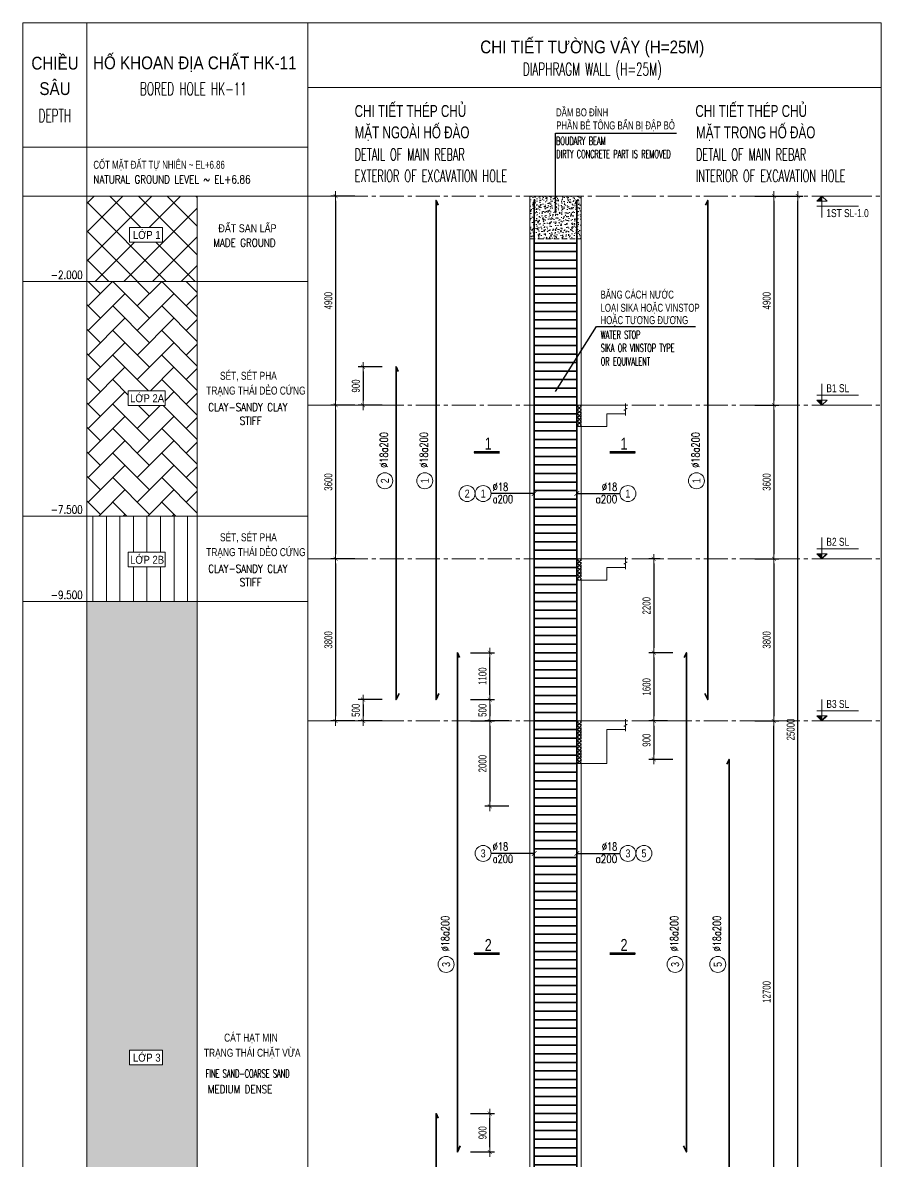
# Model space of a CAD drawing. Header units: millimetres. Extents: x -642477 to 1168880, y -27982 to 330379.
# Drawn here: x 421585 to 441706, y 77231 to 103911 of the extents above; entities that cross this region are included whole.
import ezdxf
from ezdxf.enums import TextEntityAlignment as Align

# ---------------------------------------------------------------- set-up
doc = ezdxf.new("R2010")
doc.units = ezdxf.units.MM
for name, pattern in [('CENTER2', [1.125, 0.75, -0.125, 0.125, -0.125]), ('HIDDEN', [0.375, 0.25, -0.125]), ('HIDDEN2', [4.7625, 3.175, -1.5875])]:
    doc.linetypes.add(name, pattern=pattern)
doc.layers.get('0').update_dxf_attribs({"lineweight": 20})
doc.layers.get('Defpoints').update_dxf_attribs({"color": 151, "lineweight": 9})
for name, color, linetype, lineweight in [('NDC_S_ANNO', 7, 'Continuous', 20), ('NDC_S_AXIS', 5, 'CENTER2', 13), ('NDC_S_BREAK-LINE', 1, 'Continuous', 15), ('NDC_S_CONTINUOUS', 3, 'Continuous', 20), ('NDC_S_DIM', 1, 'Continuous', 15), ('NDC_S_ENG TEXT', 2, 'Continuous', 20), ('NDC_S_ENG TITLE', 3, 'Continuous', 20), ('NDC_S_FOUNDATION NAME', 7, 'Continuous', 20), ('NDC_S_HATCH MATERIAL', 8, 'Continuous', 13), ('NDC_S_HIDDEN', 8, 'HIDDEN2', 13), ('NDC_S_LEADER', 1, 'Continuous', 15), ('NDC_S_LEVEL TEXT', 7, 'Continuous', 20), ('NDC_S_REBAR', 4, 'Continuous', 35), ('NDC_S_SYMBOL', 1, 'Continuous', 15), ('NDC_S_TEXT SYMBOL', 7, 'Continuous', 20), ('NDC_S_VN TEXT', 7, 'Continuous', 20), ('NDC_S_VN TITLE', 6, 'Continuous', 35), ('rev_20200806', 1, 'Continuous', 20)]:
    doc.layers.add(name, color=color, linetype=linetype, lineweight=lineweight)
doc.layers.get('rev_20200806').off()
doc.styles.add('ARIAL', font='arial.ttf', dxfattribs={"width": 0.8})
doc.styles.add('NDC_ANNO', font='', dxfattribs={"width": 0.8})
doc.styles.add('NDC_ARIAL', font='arial.ttf', dxfattribs={"width": 0.85})
doc.styles.add('NDC_DIM', font='', dxfattribs={"width": 0.75})
doc.styles.add('NDC_EN TXT', font='romans.shx', dxfattribs={"width": 0.8})
doc.styles.add('NDC_ROMANS', font='romans.shx', dxfattribs={"width": 0.8, "bigfont": 'vns.shx'})
doc.styles.get('NDC_ANNO').set_extended_font_data('Dotum')
doc.styles.get('NDC_DIM').set_extended_font_data('Dotum')
doc.dimstyles.new('NDC_dim_25', dxfattribs={"dimscale": 25, "dimtxt": 2.2, "dimasz": 1.5, "dimexe": 1.5, "dimexo": 2.5, "dimgap": 1, "dimtad": 1, "dimdec": 0, "dimzin": 0, "dimdsep": 46, "dimtxsty": 'NDC_DIM', "dimblk": 'DIMMARK', "dimcen": 0.09, "dimdle": 1.2, "dimclrd": 1, "dimclre": 1, "dimclrt": 3, "dimadec": 0, "dimazin": 0, "dimtfac": 1, "dimtdec": 0, "dimtix": 1, "dimtofl": 0, "dimtmove": 0, "dimatfit": 3, "dimfxl": 6, "dimfxlon": 1, "dimtolj": 1, "dimtzin": 0, "dimarcsym": 0})
doc.dimstyles.new('NDC_dim_75', dxfattribs={"dimscale": 75, "dimtxt": 2.5, "dimasz": 1.5, "dimexe": 1.5, "dimexo": 2.5, "dimgap": 1, "dimtad": 1, "dimdec": 0, "dimzin": 0, "dimdsep": 46, "dimtxsty": 'NDC_DIM', "dimblk": 'DIMMARK', "dimcen": 0.09, "dimdle": 1.2, "dimclrd": 1, "dimclre": 1, "dimclrt": 3, "dimadec": 0, "dimazin": 0, "dimtfac": 1, "dimtdec": 0, "dimtix": 1, "dimtofl": 0, "dimtmove": 0, "dimatfit": 3, "dimfxl": 6, "dimfxlon": 1, "dimtolj": 1, "dimtzin": 0, "dimarcsym": 0})

# ---------------------------------------------------------------- blocks, each defined once
blk = doc.blocks.new('*U191')
at = {"layer": 'NDC_S_ANNO', "color": 0, "linetype": 'ByBlock', "lineweight": -2}
blk.add_line((-4.36, 0), (1, 0), dxfattribs=at)
at = {"layer": 'NDC_S_ANNO', "ltscale": 0.005, "const_width": 0.5}
blk.add_lwpolyline([(1, 0), (-4.36, 0)], dxfattribs=at)
at = {"layer": 'NDC_S_TEXT SYMBOL', "linetype": 'ByBlock', "lineweight": -2, "style": 'NDC_ANNO', "width": 0.8}
blk.add_attdef('DETAIL', text='', height=2.5, dxfattribs=at).set_placement((-0.64, 1.82), align=Align.MIDDLE_RIGHT)
blk = doc.blocks.new('*U780')
at = {"layer": 'NDC_S_REBAR', "ltscale": 80}
blk.add_line((-500, 0), (500, 0), dxfattribs=at)
blk = doc.blocks.new('*U781')
at = {"layer": 'NDC_S_DIM', "color": 0, "linetype": 'ByBlock', "lineweight": -2, "transparency": 16777216}
for p in [(0, 23600), (0, 23400), (0, 23200), (0, 23000), (0, 22800), (0, 22600), (0, 22400), (0, 22200), (0, 22000), (0, 21800), (0, 21600), (0, 21400), (0, 21200), (0, 21000), (0, 20800), (0, 20600), (0, 20400), (0, 20200), (0, 20000), (0, 19800), (0, 19600), (0, 19400), (0, 19200), (0, 19000), (0, 18800), (0, 18600), (0, 18400), (0, 18200), (0, 18000), (0, 17800), (0, 17600), (0, 17400), (0, 17200), (0, 17000), (0, 16800), (0, 16600), (0, 16400), (0, 16200), (0, 16000), (0, 15800), (0, 15600), (0, 15400), (0, 15200), (0, 15000), (0, 14800), (0, 14600), (0, 14400), (0, 14200), (0, 14000), (0, 13800), (0, 13600), (0, 13400), (0, 13200), (0, 13000), (0, 12800), (0, 12600), (0, 12400), (0, 12200), (0, 12000), (0, 11800), (0, 11600), (0, 11400), (0, 11200), (0, 11000), (0, 10800), (0, 10600), (0, 10400), (0, 10200), (0, 10000), (0, 9800), (0, 9600), (0, 9400), (0, 9200), (0, 9000), (0, 8800), (0, 8600), (0, 8400), (0, 8200), (0, 8000), (0, 7800), (0, 7600), (0, 7400), (0, 7200), (0, 7000), (0, 6800), (0, 6600), (0, 6400), (0, 6200), (0, 6000), (0, 5800), (0, 5600), (0, 5400), (0, 5200), (0, 5000), (0, 4800), (0, 4600), (0, 4400), (0, 4200), (0, 4000), (0, 3800), (0, 3600), (0, 3400), (0, 3200), (0, 3000), (0, 2800), (0, 2600), (0, 2400), (0, 2200), (0, 2000), (0, 1800), (0, 1600), (0, 1400), (0, 1200), (0, 1000), (0, 800), (0, 600), (0, 400), (0, 200), (0, 0)]:
    blk.add_blockref('*U780', p, dxfattribs=at)
blk = doc.blocks.new('DIMMARK')
at = {"layer": 'NDC_S_DIM', "color": 1}
blk.add_line((-1.5, 0), (1, 0), dxfattribs=at)
at = {"layer": 'NDC_S_DIM', "color": 2, "const_width": 0.1}
blk.add_lwpolyline([(-0.42, -0.42), (0.42, 0.42)], dxfattribs=at)
blk = doc.blocks.new('*D782')
at = {"layer": 'Defpoints', "color": 0, "ltscale": 100, "transparency": 16777216}
for p in [(435785, 99848), (435785, 94948), (439191, 94948)]:
    blk.add_point(p, dxfattribs=at)
at = {"layer": 'NDC_S_DIM', "color": 1, "lineweight": -2, "ltscale": 100, "transparency": 16777216}
for p, q in [((438741, 99848), (439303, 99848)), ((439191, 99736), (439191, 95061)), ((438741, 94948), (439303, 94948))]:
    blk.add_line(p, q, dxfattribs=at)
at = {"layer": 'NDC_S_DIM', "color": 1, "lineweight": -2, "ltscale": 100, "transparency": 16777216, "xscale": 112.5, "yscale": 112.5, "zscale": 112.5}
for p, rotation in [((439191, 99848), 90), ((439191, 94948), 270)]:
    blk.add_blockref('DIMMARK', p, dxfattribs=dict(at, rotation=rotation))
at = {"layer": 'NDC_S_DIM', "color": 3, "ltscale": 100, "transparency": 16777216, "insert": (439022, 97398), "char_height": 187.5, "attachment_point": 5, "rotation": 90, "style": 'NDC_DIM'}
blk.add_mtext('\\A1;4900', dxfattribs=at)
blk = doc.blocks.new('*D783')
at = {"layer": 'Defpoints', "color": 0, "ltscale": 100, "transparency": 16777216}
for p in [(435785, 94948), (435785, 91348), (439191, 91348)]:
    blk.add_point(p, dxfattribs=at)
at = {"layer": 'NDC_S_DIM', "color": 1, "lineweight": -2, "ltscale": 100, "transparency": 16777216}
for p, q in [((438741, 94948), (439303, 94948)), ((439191, 94836), (439191, 91461)), ((438741, 91348), (439303, 91348))]:
    blk.add_line(p, q, dxfattribs=at)
at = {"layer": 'NDC_S_DIM', "color": 1, "lineweight": -2, "ltscale": 100, "transparency": 16777216, "xscale": 112.5, "yscale": 112.5, "zscale": 112.5}
for p, rotation in [((439191, 94948), 90), ((439191, 91348), 270)]:
    blk.add_blockref('DIMMARK', p, dxfattribs=dict(at, rotation=rotation))
at = {"layer": 'NDC_S_DIM', "color": 3, "ltscale": 100, "transparency": 16777216, "insert": (439022, 93148), "char_height": 187.5, "attachment_point": 5, "rotation": 90, "style": 'NDC_DIM'}
blk.add_mtext('\\A1;3600', dxfattribs=at)
blk = doc.blocks.new('*D784')
at = {"layer": 'Defpoints', "color": 0, "ltscale": 100, "transparency": 16777216}
for p in [(435785, 91348), (435785, 87548), (439191, 87548)]:
    blk.add_point(p, dxfattribs=at)
at = {"layer": 'NDC_S_DIM', "color": 1, "lineweight": -2, "ltscale": 100, "transparency": 16777216}
for p, q in [((438741, 91348), (439303, 91348)), ((439191, 91236), (439191, 87661)), ((438741, 87548), (439303, 87548))]:
    blk.add_line(p, q, dxfattribs=at)
at = {"layer": 'NDC_S_DIM', "color": 1, "lineweight": -2, "ltscale": 100, "transparency": 16777216, "xscale": 112.5, "yscale": 112.5, "zscale": 112.5}
for p, rotation in [((439191, 91348), 90), ((439191, 87548), 270)]:
    blk.add_blockref('DIMMARK', p, dxfattribs=dict(at, rotation=rotation))
at = {"layer": 'NDC_S_DIM', "color": 3, "ltscale": 100, "transparency": 16777216, "insert": (439022, 89448), "char_height": 187.5, "attachment_point": 5, "rotation": 90, "style": 'NDC_DIM'}
blk.add_mtext('\\A1;3800', dxfattribs=at)
blk = doc.blocks.new('*D785')
at = {"layer": 'Defpoints', "color": 0, "ltscale": 100, "transparency": 16777216}
for p in [(435785, 99848), (439753, 99848), (435785, 74848)]:
    blk.add_point(p, dxfattribs=at)
at = {"layer": 'NDC_S_DIM', "color": 1, "lineweight": -2, "ltscale": 100, "transparency": 16777216}
for p, q in [((439303, 99848), (439866, 99848)), ((439753, 74961), (439753, 99736)), ((439303, 74848), (439866, 74848))]:
    blk.add_line(p, q, dxfattribs=at)
at = {"layer": 'NDC_S_DIM', "color": 1, "lineweight": -2, "ltscale": 100, "transparency": 16777216, "xscale": 112.5, "yscale": 112.5, "zscale": 112.5}
for p, rotation in [((439753, 99848), 90), ((439753, 74848), 270)]:
    blk.add_blockref('DIMMARK', p, dxfattribs=dict(at, rotation=rotation))
at = {"layer": 'NDC_S_DIM', "color": 3, "ltscale": 100, "transparency": 16777216, "insert": (439585, 87348), "char_height": 187.5, "attachment_point": 5, "rotation": 90, "style": 'NDC_DIM'}
blk.add_mtext('\\A1;25000', dxfattribs=at)
blk = doc.blocks.new('kata_block_CT')
at = {"layer": 'NDC_S_ANNO'}
blk.add_hatch(color=3, dxfattribs=at).paths.add_polyline_path([(0, 1.6), (-1.61, 1.6), (0, 0)])
at = {"layer": 'NDC_S_ANNO', "ltscale": 50}
h = blk.add_hatch(dxfattribs=at)
h.set_pattern_fill('ANSI31', color=256, scale=1.406, style=0)
h.paths.add_polyline_path([(0, 1.6), (0, 0), (1.61, 1.6)])
for p, q in [((11.56, 0), (-1.64, 0)), ((-1.59, 3.14), (11.47, 3.14))]:
    blk.add_line(p, q, dxfattribs=at)
for points in [[(0, 6.69), (0, 0)], [(0, 0), (-1.61, 1.6), (0, 1.6)], [(0, 0), (1.61, 1.6), (0, 1.6)]]:
    blk.add_lwpolyline(points, dxfattribs=at)
at = {"layer": 'NDC_S_ANNO', "color": 8, "ltscale": 50}
blk.add_lwpolyline([(0, 0), (-1.61, 1.6), (0, 1.6)], dxfattribs=at)
at = {"layer": 'NDC_S_TEXT SYMBOL', "color": 3, "style": 'NDC_ANNO', "width": 0.8}
blk.add_attdef('CT', (1.41, 4.07), '', height=2.5, dxfattribs=at)
blk = doc.blocks.new('*D792')
at = {"layer": 'Defpoints', "color": 0, "ltscale": 100, "transparency": 16777216}
for p in [(435785, 87548), (439191, 87548), (435785, 74848)]:
    blk.add_point(p, dxfattribs=at)
at = {"layer": 'NDC_S_DIM', "color": 1, "lineweight": -2, "ltscale": 100, "transparency": 16777216}
for p, q in [((438741, 87548), (439303, 87548)), ((439191, 74961), (439191, 87436)), ((438741, 74848), (439303, 74848))]:
    blk.add_line(p, q, dxfattribs=at)
at = {"layer": 'NDC_S_DIM', "color": 1, "lineweight": -2, "ltscale": 100, "transparency": 16777216, "xscale": 112.5, "yscale": 112.5, "zscale": 112.5}
for p, rotation in [((439191, 87548), 90), ((439191, 74848), 270)]:
    blk.add_blockref('DIMMARK', p, dxfattribs=dict(at, rotation=rotation))
at = {"layer": 'NDC_S_DIM', "color": 3, "ltscale": 100, "transparency": 16777216, "insert": (439022, 81198), "char_height": 187.5, "attachment_point": 5, "rotation": 90, "style": 'NDC_DIM'}
blk.add_mtext('\\A1;12700', dxfattribs=at)
blk = doc.blocks.new('*D793')
at = {"layer": 'Defpoints', "color": 0, "ltscale": 100, "transparency": 16777216}
for p in [(429831, 99848), (428917, 94948), (429831, 94948)]:
    blk.add_point(p, dxfattribs=at)
at = {"layer": 'NDC_S_DIM', "color": 1, "lineweight": -2, "ltscale": 100, "transparency": 16777216}
for p, q in [((429367, 99848), (428805, 99848)), ((428917, 99736), (428917, 95061)), ((429367, 94948), (428805, 94948))]:
    blk.add_line(p, q, dxfattribs=at)
at = {"layer": 'NDC_S_DIM', "color": 1, "lineweight": -2, "ltscale": 100, "transparency": 16777216, "xscale": 112.5, "yscale": 112.5, "zscale": 112.5}
for p, rotation in [((428917, 99848), 90), ((428917, 94948), 270)]:
    blk.add_blockref('DIMMARK', p, dxfattribs=dict(at, rotation=rotation))
at = {"layer": 'NDC_S_DIM', "color": 3, "ltscale": 100, "transparency": 16777216, "insert": (428748, 97398), "char_height": 187.5, "attachment_point": 5, "rotation": 90, "style": 'NDC_DIM'}
blk.add_mtext('\\A1;4900', dxfattribs=at)
blk = doc.blocks.new('*D794')
at = {"layer": 'Defpoints', "color": 0, "ltscale": 100, "transparency": 16777216}
for p in [(429831, 94948), (428917, 91348), (429831, 91348)]:
    blk.add_point(p, dxfattribs=at)
at = {"layer": 'NDC_S_DIM', "color": 1, "lineweight": -2, "ltscale": 100, "transparency": 16777216}
for p, q in [((429367, 94948), (428805, 94948)), ((428917, 94836), (428917, 91461)), ((429367, 91348), (428805, 91348))]:
    blk.add_line(p, q, dxfattribs=at)
at = {"layer": 'NDC_S_DIM', "color": 1, "lineweight": -2, "ltscale": 100, "transparency": 16777216, "xscale": 112.5, "yscale": 112.5, "zscale": 112.5}
for p, rotation in [((428917, 94948), 90), ((428917, 91348), 270)]:
    blk.add_blockref('DIMMARK', p, dxfattribs=dict(at, rotation=rotation))
at = {"layer": 'NDC_S_DIM', "color": 3, "ltscale": 100, "transparency": 16777216, "insert": (428748, 93148), "char_height": 187.5, "attachment_point": 5, "rotation": 90, "style": 'NDC_DIM'}
blk.add_mtext('\\A1;3600', dxfattribs=at)
blk = doc.blocks.new('*D795')
at = {"layer": 'Defpoints', "color": 0, "ltscale": 100, "transparency": 16777216}
for p in [(429831, 91348), (428917, 87548), (429831, 87548)]:
    blk.add_point(p, dxfattribs=at)
at = {"layer": 'NDC_S_DIM', "color": 1, "lineweight": -2, "ltscale": 100, "transparency": 16777216}
for p, q in [((429367, 91348), (428805, 91348)), ((428917, 91236), (428917, 87661)), ((429367, 87548), (428805, 87548))]:
    blk.add_line(p, q, dxfattribs=at)
at = {"layer": 'NDC_S_DIM', "color": 1, "lineweight": -2, "ltscale": 100, "transparency": 16777216, "xscale": 112.5, "yscale": 112.5, "zscale": 112.5}
for p, rotation in [((428917, 91348), 90), ((428917, 87548), 270)]:
    blk.add_blockref('DIMMARK', p, dxfattribs=dict(at, rotation=rotation))
at = {"layer": 'NDC_S_DIM', "color": 3, "ltscale": 100, "transparency": 16777216, "insert": (428748, 89448), "char_height": 187.5, "attachment_point": 5, "rotation": 90, "style": 'NDC_DIM'}
blk.add_mtext('\\A1;3800', dxfattribs=at)
blk = doc.blocks.new('*U367')
blk.add_circle((-2.5, 0), 2.5)
at = {"layer": 'NDC_S_VN TEXT', "color": 7, "style": 'ARIAL', "width": 0.8}
blk.add_attdef('SH2', text='', height=2.5, dxfattribs=at).set_placement((-2.5, 0), align=Align.MIDDLE)
at = {"layer": 'NDC_S_VN TEXT', "color": 3, "style": 'NDC_EN TXT', "width": 0.75}
for tag, p in [('DK1', (0.5, 0.85)), ('KC1', (0.5, -2.97))]:
    blk.add_attdef(tag, p, '', height=2.5, dxfattribs=at)
blk = doc.blocks.new('*D796')
at = {"layer": 'Defpoints', "color": 0, "ltscale": 100, "transparency": 16777216}
for p in [(431272, 89148), (432531, 89148), (431272, 88048)]:
    blk.add_point(p, dxfattribs=at)
at = {"layer": 'NDC_S_DIM', "color": 1, "lineweight": -2, "ltscale": 100, "transparency": 16777216}
for p, q in [((432081, 89148), (432643, 89148)), ((432531, 88161), (432531, 89036)), ((432081, 88048), (432643, 88048))]:
    blk.add_line(p, q, dxfattribs=at)
at = {"layer": 'NDC_S_DIM', "color": 1, "lineweight": -2, "ltscale": 100, "transparency": 16777216, "xscale": 112.5, "yscale": 112.5, "zscale": 112.5}
for p, rotation in [((432531, 89148), 90), ((432531, 88048), 270)]:
    blk.add_blockref('DIMMARK', p, dxfattribs=dict(at, rotation=rotation))
at = {"layer": 'NDC_S_DIM', "color": 3, "ltscale": 100, "transparency": 16777216, "insert": (432362, 88598), "char_height": 187.5, "attachment_point": 5, "rotation": 90, "style": 'NDC_DIM'}
blk.add_mtext('\\A1;1100', dxfattribs=at)
blk = doc.blocks.new('*D797')
at = {"layer": 'Defpoints', "color": 0, "ltscale": 100, "transparency": 16777216}
for p in [(431272, 78348), (432531, 78348), (431772, 77448)]:
    blk.add_point(p, dxfattribs=at)
at = {"layer": 'NDC_S_DIM', "color": 1, "lineweight": -2, "ltscale": 100, "transparency": 16777216}
for p, q in [((432081, 78348), (432643, 78348)), ((432531, 77561), (432531, 78236)), ((432081, 77448), (432643, 77448))]:
    blk.add_line(p, q, dxfattribs=at)
at = {"layer": 'NDC_S_DIM', "color": 1, "lineweight": -2, "ltscale": 100, "transparency": 16777216, "xscale": 112.5, "yscale": 112.5, "zscale": 112.5}
for p, rotation in [((432531, 78348), 90), ((432531, 77448), 270)]:
    blk.add_blockref('DIMMARK', p, dxfattribs=dict(at, rotation=rotation))
at = {"layer": 'NDC_S_DIM', "color": 3, "ltscale": 100, "transparency": 16777216, "insert": (432362, 77898), "char_height": 187.5, "attachment_point": 5, "rotation": 90, "style": 'NDC_DIM'}
blk.add_mtext('\\A1;900', dxfattribs=at)
blk = doc.blocks.new('*D798')
at = {"layer": 'Defpoints', "color": 0, "ltscale": 100, "transparency": 16777216}
for p in [(431272, 88048), (431272, 87548), (432531, 87548)]:
    blk.add_point(p, dxfattribs=at)
at = {"layer": 'NDC_S_DIM', "color": 1, "lineweight": -2, "ltscale": 100, "transparency": 16777216}
for p, q in [((432081, 88048), (432643, 88048)), ((432531, 87936), (432531, 87661)), ((432081, 87548), (432643, 87548))]:
    blk.add_line(p, q, dxfattribs=at)
at = {"layer": 'NDC_S_DIM', "color": 1, "lineweight": -2, "ltscale": 100, "transparency": 16777216, "xscale": 112.5, "yscale": 112.5, "zscale": 112.5}
for p, rotation in [((432531, 88048), 90), ((432531, 87548), 270)]:
    blk.add_blockref('DIMMARK', p, dxfattribs=dict(at, rotation=rotation))
at = {"layer": 'NDC_S_DIM', "color": 3, "ltscale": 100, "transparency": 16777216, "insert": (432362, 87798), "char_height": 187.5, "attachment_point": 5, "rotation": 90, "style": 'NDC_DIM'}
blk.add_mtext('\\A1;500', dxfattribs=at)
blk = doc.blocks.new('*U366')
blk.add_circle((2.5, 0), 2.5)
at = {"layer": 'NDC_S_VN TEXT', "color": 3, "style": 'NDC_EN TXT'}
for tag, width, p in [('DK2', 0.75, (-0.85, 0.85)), ('KC2', 0.8, (-0.85, -2.97))]:
    blk.add_attdef(tag, text='', height=2.5, dxfattribs=dict(at, width=width)).set_placement(p, align=Align.RIGHT)
at = {"layer": 'NDC_S_VN TEXT', "color": 7, "style": 'ARIAL', "width": 0.8}
blk.add_attdef('SH3', text='', height=2.5, dxfattribs=at).set_placement((2.5, 0), align=Align.MIDDLE)
blk = doc.blocks.new('*D786')
at = {"layer": 'Defpoints', "color": 0, "ltscale": 100, "transparency": 16777216}
for p in [(430335, 88048), (429561, 87548), (430335, 87548)]:
    blk.add_point(p, dxfattribs=at)
at = {"layer": 'NDC_S_DIM', "color": 1, "lineweight": -2, "ltscale": 100, "transparency": 16777216}
for p, q in [((430011, 88048), (429448, 88048)), ((429561, 87936), (429561, 87661)), ((430011, 87548), (429448, 87548))]:
    blk.add_line(p, q, dxfattribs=at)
at = {"layer": 'NDC_S_DIM', "color": 1, "lineweight": -2, "ltscale": 100, "transparency": 16777216, "xscale": 112.5, "yscale": 112.5, "zscale": 112.5}
for p, rotation in [((429561, 88048), 90), ((429561, 87548), 270)]:
    blk.add_blockref('DIMMARK', p, dxfattribs=dict(at, rotation=rotation))
at = {"layer": 'NDC_S_DIM', "color": 3, "ltscale": 100, "transparency": 16777216, "insert": (429392, 87798), "char_height": 187.5, "attachment_point": 5, "rotation": 90, "style": 'NDC_DIM'}
blk.add_mtext('\\A1;500', dxfattribs=at)
blk = doc.blocks.new('*D787')
at = {"layer": 'Defpoints', "color": 0, "ltscale": 100, "transparency": 16777216}
for p in [(430335, 95848), (429561, 94948), (430335, 94948)]:
    blk.add_point(p, dxfattribs=at)
at = {"layer": 'NDC_S_DIM', "color": 1, "lineweight": -2, "ltscale": 100, "transparency": 16777216}
for p, q in [((430011, 95848), (429448, 95848)), ((429561, 95736), (429561, 95061)), ((430011, 94948), (429448, 94948))]:
    blk.add_line(p, q, dxfattribs=at)
at = {"layer": 'NDC_S_DIM', "color": 1, "lineweight": -2, "ltscale": 100, "transparency": 16777216, "xscale": 112.5, "yscale": 112.5, "zscale": 112.5}
for p, rotation in [((429561, 95848), 90), ((429561, 94948), 270)]:
    blk.add_blockref('DIMMARK', p, dxfattribs=dict(at, rotation=rotation))
at = {"layer": 'NDC_S_DIM', "color": 3, "ltscale": 100, "transparency": 16777216, "insert": (429392, 95398), "char_height": 187.5, "attachment_point": 5, "rotation": 90, "style": 'NDC_DIM'}
blk.add_mtext('\\A1;900', dxfattribs=at)
blk = doc.blocks.new('*D788')
at = {"layer": 'Defpoints', "color": 0, "ltscale": 100, "transparency": 16777216}
for p in [(436713, 91348), (436375, 89148), (437140, 89148)]:
    blk.add_point(p, dxfattribs=at)
at = {"layer": 'NDC_S_DIM', "color": 1, "lineweight": -2, "ltscale": 100, "transparency": 16777216}
for p, q in [((436525, 91348), (436262, 91348)), ((436375, 91236), (436375, 89261)), ((436825, 89148), (436262, 89148))]:
    blk.add_line(p, q, dxfattribs=at)
at = {"layer": 'NDC_S_DIM', "color": 1, "lineweight": -2, "ltscale": 100, "transparency": 16777216, "xscale": 112.5, "yscale": 112.5, "zscale": 112.5}
for p, rotation in [((436375, 91348), 90), ((436375, 89148), 270)]:
    blk.add_blockref('DIMMARK', p, dxfattribs=dict(at, rotation=rotation))
at = {"layer": 'NDC_S_DIM', "color": 3, "ltscale": 100, "transparency": 16777216, "insert": (436206, 90248), "char_height": 187.5, "attachment_point": 5, "rotation": 90, "style": 'NDC_DIM'}
blk.add_mtext('\\A1;2200', dxfattribs=at)
blk = doc.blocks.new('*D789')
at = {"layer": 'Defpoints', "color": 0, "ltscale": 100, "transparency": 16777216}
for p in [(437140, 89148), (436375, 87548), (436882, 87548)]:
    blk.add_point(p, dxfattribs=at)
at = {"layer": 'NDC_S_DIM', "color": 1, "lineweight": -2, "ltscale": 100, "transparency": 16777216}
for p, q in [((436825, 89148), (436262, 89148)), ((436375, 89036), (436375, 87661)), ((436694, 87548), (436262, 87548))]:
    blk.add_line(p, q, dxfattribs=at)
at = {"layer": 'NDC_S_DIM', "color": 1, "lineweight": -2, "ltscale": 100, "transparency": 16777216, "xscale": 112.5, "yscale": 112.5, "zscale": 112.5}
for p, rotation in [((436375, 89148), 90), ((436375, 87548), 270)]:
    blk.add_blockref('DIMMARK', p, dxfattribs=dict(at, rotation=rotation))
at = {"layer": 'NDC_S_DIM', "color": 3, "ltscale": 100, "transparency": 16777216, "insert": (436206, 88348), "char_height": 187.5, "attachment_point": 5, "rotation": 90, "style": 'NDC_DIM'}
blk.add_mtext('\\A1;1600', dxfattribs=at)
blk = doc.blocks.new('*D790')
at = {"layer": 'Defpoints', "color": 0, "ltscale": 100, "transparency": 16777216}
for p in [(436882, 87548), (436375, 86648), (438140, 86648)]:
    blk.add_point(p, dxfattribs=at)
at = {"layer": 'NDC_S_DIM', "color": 1, "lineweight": -2, "ltscale": 100, "transparency": 16777216}
for p, q in [((436694, 87548), (436262, 87548)), ((436375, 87436), (436375, 86761)), ((436825, 86648), (436262, 86648))]:
    blk.add_line(p, q, dxfattribs=at)
at = {"layer": 'NDC_S_DIM', "color": 1, "lineweight": -2, "ltscale": 100, "transparency": 16777216, "xscale": 112.5, "yscale": 112.5, "zscale": 112.5}
for p, rotation in [((436375, 87548), 90), ((436375, 86648), 270)]:
    blk.add_blockref('DIMMARK', p, dxfattribs=dict(at, rotation=rotation))
at = {"layer": 'NDC_S_DIM', "color": 3, "ltscale": 100, "transparency": 16777216, "insert": (436206, 87098), "char_height": 187.5, "attachment_point": 5, "rotation": 90, "style": 'NDC_DIM'}
blk.add_mtext('\\A1;900', dxfattribs=at)
blk = doc.blocks.new('KH11')
at = {"layer": 'NDC_S_HATCH MATERIAL', "ltscale": 100}
h = blk.add_hatch(dxfattribs=at)
h.set_pattern_fill('ANSI37', color=256, scale=150, angle=90)
h.set_pattern_definition([(135, (178280.06, 324310.7), (-336.7596, -336.7596), []), (225, (178280.06, 324310.7), (336.7596, -336.7596), [])])
h.paths.add_polyline_path([(4089, -4063), (1500, -4063), (1500, -6063), (4089, -6063)])
h.paths.add_polyline_path([(2499, -5142), (2499, -4796), (3277, -4796), (3277, -5142)], flags=16)
h = blk.add_hatch(dxfattribs=at)
h.set_pattern_fill('AR-HBONE', color=256, scale=4)
h.set_pattern_definition([(45, (178280.06, 326593.15), (6e-14, 574.7364), [1219.2, -406.4]), (135, (178567.43, 326880.5), (6e-14, 574.7364), [1219.2, -406.4])])
h.paths.add_polyline_path([(4089, -6063), (1500, -6063), (1500, -11563), (4089, -11563)])
h.paths.add_polyline_path([(2474, -8969), (2474, -8623), (3334, -8623), (3334, -8969)], flags=16)
h = blk.add_hatch(dxfattribs=at)
h.set_pattern_fill('ANSI31', color=256, scale=100, angle=45)
h.set_pattern_definition([(90, (-230823.06, -38313.12), (-317.5, 0), [])])
h.paths.add_polyline_path([(4089, -11563), (1500, -11563), (1500, -13563), (4089, -13563)])
h.paths.add_polyline_path([(2474, -12754), (2474, -12408), (3334, -12408), (3334, -12754)], flags=16)
h = blk.add_hatch(dxfattribs=at)
h.set_pattern_fill('AR-CONC', color=256, scale=4)
h.set_pattern_definition([(50, (178280.06, 322396.06), (728.7387, -63.7563), [76.2, -838.2]), (355, (178280.1, 322396.1), (-140.9737, 764.2274), [60.96, -670.5623]), (100.45144, (178340.8, 322390.75), (587.765, 700.471), [64.76, -712.361]), (46.1842, (178280.1, 322599.3), (1084.3162, -168.1693), [114.3, -1257.3]), (96.63556, (178370.4, 322585.2), (949.6165, 989.7045), [97.14, -1068.5424]), (351.18415, (178280.1, 322599.3), (949.6165, 989.7045), [91.44, -1005.839]), (21, (178381.66, 322548.46), (606.4576, -409.0608), [76.2, -838.2]), (326, (178381.7, 322548.5), (247.2081, 736.7519), [60.96, -670.56]), (71.45144, (178432.2, 322514.4), (853.6657, 327.6911), [64.76, -712.3598]), (37.5, (178280.06, 322396.06), (12.35441, 338.22016), [0, -662.432, 0, -680.72, 0, -673.1]), (7.5, (178280.06, 322396.06), (267.27865, 400.7223), [0, -388.112, 0, -647.192, 0, -256.54]), (327.5, (178053.5, 322396.06), (542.36238, -22.91498), [0, -254, 0, -792.48, 0, -1051.56]), (317.5, (177951.9, 322396.06), (592.5167, 101.70596), [0, -330.2, 0, -526.288, 0, -746.76])])
h.paths.add_polyline_path([(4089, -13563), (1500, -13563), (1500, -36863), (4089, -36863)])
h.paths.add_polyline_path([(3277, -24076), (3277, -24423), (2499, -24423), (2499, -24076)], flags=16)
h = blk.add_hatch(dxfattribs=at)
h.set_pattern_fill('CROSS', color=256, scale=60)
h.set_pattern_definition([(0, (178280.06, 323538.9), (381, 381), [190.5, -571.5]), (90, (178375.3, 323443.63), (-381, 381), [190.5, -571.5])])
h.paths.add_polyline_path([(4089, -36863), (1500, -36863), (1500, -40178), (4089, -40178)])
h.paths.add_polyline_path([(2499, -38747), (2499, -38401), (3277, -38401), (3277, -38747)], flags=16)
at = {"layer": 'NDC_S_CONTINUOUS'}
for p, q in [((0, -40178), (0, 0)), ((1500, -40178), (1500, 0)), ((6679, -40178), (6679, 0)), ((6679, -4063), (0, -4063)), ((4089, -40178), (4089, -4063)), ((6679, -6063), (0, -6063)), ((1500, -6063), (300, -6063)), ((1500, -11563), (0, -11563)), ((6679, -11563), (1500, -11563)), ((6679, -11563), (1500, -11563)), ((1500, -13563), (0, -13563)), ((6679, -13563), (1500, -13563)), ((6679, -13563), (1500, -13563)), ((1500, -36863), (0, -36863)), ((6679, -36863), (1500, -36863)), ((6679, -40178), (0, -40178))]:
    blk.add_line(p, q, dxfattribs=at)
for points in [[(0, 0), (6679, 0)], [(6679, -2914), (0, -2914)]]:
    blk.add_lwpolyline(points, dxfattribs=at)
at = {"layer": 'NDC_S_DIM'}
for points in [[(2499, -4796), (3277, -4796), (3277, -5142), (2499, -5142)], [(2474, -8623), (3334, -8623), (3334, -8969), (2474, -8969)], [(2474, -12408), (3334, -12408), (3334, -12754), (2474, -12754)], [(2499, -24076), (3277, -24076), (3277, -24423), (2499, -24423)], [(2499, -38401), (3277, -38401), (3277, -38747), (2499, -38747)]]:
    blk.add_lwpolyline(points, close=True, dxfattribs=at)
at = {"layer": 'NDC_S_ENG TEXT', "style": 'NDC_ROMANS', "width": 0.8}
for s, p in [('-2.000', (1404, -5909)), ('-7.500', (1404, -11409)), ('-9.500', (1404, -13409)), ('-32.800', (1404, -36709))]:
    blk.add_text(s, height=187.5, dxfattribs=at).set_placement(p, align=Align.MIDDLE_RIGHT)
at = {"layer": 'NDC_S_ENG TITLE', "style": 'NDC_EN TXT', "width": 0.6}
for s, p in [('BORED HOLE HK-11', (3999, -1547)), ('DEPTH', (751, -2176))]:
    blk.add_text(s, height=300, dxfattribs=at).set_placement(p, align=Align.MIDDLE)
at = {"layer": 'NDC_S_FOUNDATION NAME', "style": 'NDC_ARIAL', "width": 0.7}
blk.add_text('CỐT MẶT ĐẤT TỰ NHIÊN ~ EL+6.86', height=187.5, dxfattribs=at).set_placement((1655, -3422))
at = {"layer": 'NDC_S_VN TEXT', "style": 'NDC_EN TXT', "width": 0.8}
blk.add_text('NATURAL GROUND LEVEL ~ EL+6.86', height=187.5, dxfattribs=at).set_placement((1655, -3765))
at = {"layer": 'NDC_S_VN TEXT'}
for s, style, width, p in [('ĐẤT SAN LẤP', 'NDC_ARIAL', 0.8, (4586, -4816)), ('MADE GROUND', 'NDC_EN TXT', 0.8, (4467, -5156)), ('SÉT, SÉT PHA', 'NDC_ARIAL', 0.75, (4623, -8273)), ('TRẠNG THÁI DẺO CỨNG', 'NDC_ARIAL', 0.75, (4300, -8620)), ('CLAY-SANDY CLAY', 'NDC_EN TXT', 0.8, (4348, -9008)), ('STIFF', 'NDC_EN TXT', 0.8, (5087, -9326)), ('SÉT, SÉT PHA', 'NDC_ARIAL', 0.75, (4623, -12058)), ('TRẠNG THÁI DẺO CỨNG', 'NDC_ARIAL', 0.75, (4300, -12406)), ('CLAY-SANDY CLAY', 'NDC_EN TXT', 0.8, (4348, -12794)), ('STIFF', 'NDC_EN TXT', 0.8, (5087, -13111)), ('CÁT HẠT MỊN', 'NDC_ARIAL', 0.75, (4720, -23784)), ('TRẠNG THÁI CHẶT VỪA', 'NDC_ARIAL', 0.75, (4247, -24138)), ('FINE SAND-COARSE SAND', 'NDC_EN TXT', 0.6, (4286, -24626)), ('MEDIUM DENSE', 'NDC_EN TXT', 0.8, (4338, -24994)), ('CÁT HẠT MỊN', 'NDC_ARIAL', 0.75, (4533, -38031)), ('TRẠNG THÁI CHẶT ', 'NDC_ARIAL', 0.75, (4430, -38402)), ('FINE SAND-COARSE SAND', 'NDC_EN TXT', 0.6, (4221, -38819)), ('DENSE', 'NDC_EN TXT', 0.8, (4688, -39153))]:
    blk.add_text(s, height=187.5, dxfattribs=dict(at, style=style, width=width)).set_placement(p, align=Align.MIDDLE_LEFT)
at = {"layer": 'NDC_S_VN TITLE', "style": 'NDC_ARIAL', "width": 0.85}
for s, height, p in [('CHIỀU', 300, (756, -904)), ('HỐ KHOAN ĐỊA CHẤT HK-11', 300, (4031, -927)), ('SÂU', 300, (756, -1505)), ('LỚP 1', 187.5, (2906, -4950)), ('LỚP 2A', 187.5, (2914, -8777)), ('LỚP 2B', 187.5, (2914, -12562)), ('LỚP 3', 187.5, (2906, -24230)), ('LỚP 4', 187.5, (2906, -38555))]:
    blk.add_text(s, height=height, dxfattribs=at).set_placement(p, align=Align.MIDDLE)
blk = doc.blocks.new('*D2841')
at = {"layer": 'Defpoints', "color": 0, "ltscale": 100, "transparency": 16777216}
for p in [(433305, 87548), (432531, 85548), (433301, 85548)]:
    blk.add_point(p, dxfattribs=at)
at = {"layer": 'NDC_S_DIM', "color": 1, "lineweight": -2, "ltscale": 100, "transparency": 16777216}
for p, q in [((432981, 87548), (432418, 87548)), ((432531, 87436), (432531, 85661)), ((432981, 85548), (432418, 85548))]:
    blk.add_line(p, q, dxfattribs=at)
at = {"layer": 'NDC_S_DIM', "color": 1, "lineweight": -2, "ltscale": 100, "transparency": 16777216, "xscale": 112.5, "yscale": 112.5, "zscale": 112.5}
for p, rotation in [((432531, 87548), 90), ((432531, 85548), 270)]:
    blk.add_blockref('DIMMARK', p, dxfattribs=dict(at, rotation=rotation))
at = {"layer": 'NDC_S_DIM', "color": 3, "ltscale": 100, "transparency": 16777216, "insert": (432362, 86548), "char_height": 187.5, "attachment_point": 5, "rotation": 90, "style": 'NDC_DIM'}
blk.add_mtext('\\A1;2000', dxfattribs=at)

msp = doc.modelspace()

# ---------------------------------------------------------------- hatches: boundary and pattern name
at = {"layer": 'NDC_S_HATCH MATERIAL', "ltscale": 100}
h = msp.add_hatch(dxfattribs=at)
h.set_pattern_fill('AR-CONC', color=256)
h.set_pattern_definition([(50, (553076.97, 427166.72), (182.18467, -15.939086), [19.05, -209.55]), (355, (553076.97, 427166.72), (-35.24342, 191.05685), [15.24, -167.64058]), (100.451445, (553092.16, 427165.4), (146.94125, 175.11775), [16.19001, -178.09024]), (46.1842, (553076.97, 427217.52), (271.07904, -42.04233), [28.575, -314.325]), (96.63556, (553099.56, 427214.02), (237.40413, 247.42612), [24.28502, -267.1356]), (351.18415, (553076.97, 427217.52), (237.40413, 247.42612), [22.85997, -251.45973]), (21, (553102.37, 427204.82), (151.61439, -102.2652), [19.05, -209.55]), (326, (553102.37, 427204.82), (61.80203, 184.18797), [15.24, -167.64]), (71.451445, (553115.01, 427196.3), (213.41642, 81.92277), [16.19001, -178.08994]), (37.5, (553076.974, 427166.72), (3.088603, 84.555039), [0, -165.608, 0, -170.18, 0, -168.275]), (7.5, (553076.97, 427166.72), (66.819663, 100.180575), [0, -97.028, 0, -161.798, 0, -64.135]), (327.5, (553020.33, 427166.72), (135.590595, -5.728744), [0, -63.5, 0, -198.12, 0, -262.89]), (317.5, (552994.93, 427166.72), (148.12918, 25.42649), [0, -82.55, 0, -131.572, 0, -186.69])])
h.paths.add_polyline_path([(434672.9, 99848.1), (433472.9, 99848.1), (433472.9, 98848.1), (434672.9, 98848.1)])
at = {"layer": 'NDC_S_HATCH MATERIAL'}
h = msp.add_hatch(dxfattribs=at)
h.set_pattern_fill('ANSI37', color=256, scale=500)
h.set_pattern_definition([(45, (427294.506, 7995.99), (-44.194174, 44.194174), []), (135, (427294.506, 7995.99), (-44.194174, -44.194174), [])])
h.paths.add_polyline_path([(434672.9, 94948.1), (434572.9, 94948.1), (434572.9, 94448.1), (434672.9, 94448.1)])
h = msp.add_hatch(dxfattribs=at)
h.set_pattern_fill('ANSI37', color=256, scale=500)
h.set_pattern_definition([(45, (427294.506, 4395.99), (-44.194174, 44.194174), []), (135, (427294.506, 4395.99), (-44.194174, -44.194174), [])])
h.paths.add_polyline_path([(434672.9, 91348.1), (434572.9, 91348.1), (434572.9, 90848.1), (434672.9, 90848.1)])
h = msp.add_hatch(dxfattribs=at)
h.set_pattern_fill('ANSI37', color=256, scale=500)
h.set_pattern_definition([(45, (427294.506, 595.99), (-44.194174, 44.194174), []), (135, (427294.506, 595.99), (-44.194174, -44.194174), [])])
h.paths.add_polyline_path([(434672.9, 87548.1), (434572.9, 87548.1), (434572.9, 86548.1), (434672.9, 86548.1)])

# ---------------------------------------------------------------- linework, layer by layer
at = {"layer": 'NDC_S_AXIS', "ltscale": 750}
for p, q in [((428264.3, 99848.1), (441706.4, 99848.1)), ((428264.3, 94948.1), (441706.4, 94948.1)), ((428264.3, 91348.1), (441706.4, 91348.1)), ((428264.3, 87548.1), (441706.4, 87548.1))]:
    msp.add_line(p, q, dxfattribs=at)
at = {"layer": 'NDC_S_BREAK-LINE'}
for points in [[(435715.2, 94708.1), (435715.2, 94828.1), (435675.2, 94828.1), (435755.2, 94868.1), (435715.2, 94868.1), (435715.2, 94988.1)], [(435715.2, 91108.1), (435715.2, 91228.1), (435675.2, 91228.1), (435755.2, 91268.1), (435715.2, 91268.1), (435715.2, 91388.1)], [(435715.2, 87308.1), (435715.2, 87428.1), (435675.2, 87428.1), (435755.2, 87468.1), (435715.2, 87468.1), (435715.2, 87588.1)]]:
    msp.add_lwpolyline(points, dxfattribs=at)
at = {"layer": 'NDC_S_CONTINUOUS', "ltscale": 100}
for p, q in [((428264.3, 103910.8), (441706.4, 103910.8)), ((441706.4, 103910.8), (441706.4, 63732.8)), ((428264.3, 102395.1), (441706.4, 102395.1))]:
    msp.add_line(p, q, dxfattribs=at)
for points in [[(434672.9, 86548.1), (434672.9, 74848.1), (433472.9, 74848.1), (433472.9, 99848.1), (434672.9, 99848.1), (434672.9, 94948.1)], [(435715.2, 94948.1), (434572.9, 94948.1), (434572.9, 94448.1), (435272.9, 94448.1), (435272.9, 94748.1), (435715.2, 94748.1)], [(434672.9, 94448.1), (434672.9, 91348.1)], [(435715.2, 91348.1), (434572.9, 91348.1), (434572.9, 90848.1), (435272.9, 90848.1), (435272.9, 91148.1), (435715.2, 91148.1)], [(434672.9, 90848.1), (434672.9, 87548.1)], [(435715.2, 87548.1), (434572.9, 87548.1), (434572.9, 86548.1), (435272.9, 86548.1), (435272.9, 87348.1), (435715.2, 87348.1)]]:
    msp.add_lwpolyline(points, dxfattribs=at)
at = {"layer": 'NDC_S_DIM'}
for centre in [(430071.3, 93177.1), (431007.7, 93177.1), (437375.5, 93177.1), (432001, 92876.7), (436144.8, 84445.3), (431507.7, 81842.5), (436875.5, 81842.5), (437875.5, 81842.5)]:
    msp.add_circle(centre, 187.5, dxfattribs=at)
at = {"layer": 'NDC_S_HIDDEN', "linetype": 'HIDDEN', "ltscale": 500}
msp.add_line((433472.9, 98848.1), (434672.9, 98848.1), dxfattribs=at)
at = {"layer": 'NDC_S_HIDDEN', "linetype": 'HIDDEN', "ltscale": 200}
for p, q in [((434672.9, 94948.1), (434672.9, 94448.1)), ((434672.9, 91348.1), (434672.9, 90848.1)), ((434672.9, 87548.1), (434672.9, 86548.1))]:
    msp.add_line(p, q, dxfattribs=at)
at = {"layer": 'NDC_S_REBAR', "ltscale": 80}
for points in [[(431340.4, 88189), (431271.8, 88048.1), (431271.8, 99748.1), (431322.6, 99638.1)], [(433597.9, 75023.1), (433572.9, 74948.1), (433572.9, 99748.1), (433597.9, 99673.1)], [(434547.9, 75023.1), (434572.9, 74948.1), (434572.9, 99748.1), (434547.9, 99673.1)], [(437571, 88189), (437639.6, 88048.1), (437639.6, 99748.1), (437588.9, 99638.1)], [(430404, 88189), (430335.5, 88048.1), (430335.5, 95848.1), (430386.2, 95738.1)], [(431840.4, 77589), (431771.8, 77448.1), (431771.8, 89148.1), (431822.6, 89038.1)], [(437071, 77589), (437139.6, 77448.1), (437139.6, 89148.1), (437088.9, 89038.1)], [(438071, 75089), (438139.6, 74948.1), (438139.6, 86648.1), (438088.9, 86538.1)], [(431340.4, 75089), (431271.8, 74948.1), (431271.8, 78348.1), (431322.6, 78238.1)]]:
    msp.add_lwpolyline(points, dxfattribs=at)

# ---------------------------------------------------------------- block references
at = {"layer": 'NDC_S_DIM', "xscale": -1, "rotation": 180}
msp.add_blockref('*U781', (434072.9, 98748.1), dxfattribs=at)
at = {"layer": 'NDC_S_DIM', "ltscale": 80, "xscale": 75, "yscale": 75, "zscale": 75}
for name, p, values in [('*U367', (432563.5, 92876.7), {'SH2': '1', 'DK1': '%%C18', 'KC1': 'a200'}), ('*U366', (435582.3, 92876.7), {'SH3': '1', 'DK2': '%%C18', 'KC2': 'a200'}), ('*U367', (432563.5, 84445.3), {'SH2': '3', 'DK1': '%%C18', 'KC1': 'a200'}), ('*U366', (435582.3, 84445.3), {'SH3': '3', 'DK2': '%%C18', 'KC2': 'a200'})]:
    msp.add_blockref(name, p, dxfattribs=at).add_auto_attribs(values)
at = {"layer": 'NDC_S_SYMBOL', "xscale": 112, "yscale": 112, "zscale": 112}
for p, values in [((432648.3, 93844.2), {'DETAIL': '1'}), ((435831, 93844.2), {'DETAIL': '1'}), ((432648.3, 82095.1), {'DETAIL': '2'}), ((435831, 82095.1), {'DETAIL': '2'})]:
    msp.add_blockref('*U191', p, dxfattribs=at).add_auto_attribs(values)
at = {"layer": 'NDC_S_VN TEXT'}
ref = msp.add_blockref('kata_block_CT', (440315, 99848.1), dxfattribs=dict(at, xscale=-75, yscale=75, zscale=75, rotation=180))
ref.add_attrib('CT', '1ST SL-1.0', (440420.7, 99356.5), dxfattribs={"layer": 'NDC_S_TEXT SYMBOL', "color": 3, "height": 187.5, "style": 'NDC_ANNO', "width": 0.8})
at = {"layer": 'NDC_S_VN TEXT', "xscale": 75, "yscale": 75, "zscale": 75}
for p, values in [((440315, 94948.1), {'CT': 'B1 SL'}), ((440315, 91348.1), {'CT': 'B2 SL'}), ((440315, 87548.1), {'CT': 'B3 SL'})]:
    msp.add_blockref('kata_block_CT', p, dxfattribs=at).add_auto_attribs(values)
at = {"layer": 'rev_20200806'}
msp.add_blockref('KH11', (421585.4, 103910.8), dxfattribs=at)

# ---------------------------------------------------------------- texts
at = {"layer": 'NDC_S_ENG TITLE', "style": 'NDC_EN TXT', "width": 0.6}
msp.add_text('DIAPHRAGM WALL (H=25M)', height=300, dxfattribs=at).set_placement((434933, 102802.3), align=Align.MIDDLE)
for s, height, p in [('BOUDARY BEAM', 187.5, (434084.4, 101140.7)), ('DETAIL OF MAIN REBAR', 280, (429362.8, 100822.1)), ('DIRTY CONCRETE PART IS REMOVED', 187.5, (434089.1, 100835.2)), ('DETAIL OF MAIN REBAR', 280, (437364.2, 100822.1)), ('EXTERIOR OF EXCAVATION HOLE', 280, (429362.8, 100321.1)), ('INTERIOR OF EXCAVATION HOLE', 280, (437364.2, 100321.1)), ('WATER STOP', 187.5, (435132, 96598.1)), ('SIKA OR VINSTOP TYPE', 187.5, (435132, 96289.5)), ('OR EQUIVALENT', 187.5, (435132, 95976))]:
    msp.add_text(s, height=height, dxfattribs=at).set_placement(p, align=Align.MIDDLE_LEFT)
at = {"layer": 'NDC_S_LEVEL TEXT', "style": 'NDC_ARIAL', "width": 0.7}
for s, height, p in [('CHI TIẾT THÉP CHỦ', 280, (429362.8, 101842.8)), ('DẦM BO ĐỈNH', 187.5, (434084.4, 101811.1)), ('CHI TIẾT THÉP CHỦ', 280, (437349.9, 101842.8)), ('PHẦN BÊ TÔNG BẨN BỊ ĐẬP BỎ', 187.5, (434089.1, 101505.5)), ('MẶT NGOÀI HỐ ĐÀO', 280, (429362.8, 101341.8)), ('MẶT TRONG HỐ ĐÀO', 280, (437364.2, 101341.8)), ('BĂNG CÁCH NƯỚC', 187.5, (435127.4, 97540.3)), ('LOẠI SIKA HOẶC VINSTOP', 187.5, (435127.4, 97231.6)), ('HOẶC TƯƠNG ĐƯƠNG', 187.5, (435127.4, 96942.3))]:
    msp.add_text(s, height=height, dxfattribs=at).set_placement(p, align=Align.MIDDLE_LEFT)
at = {"layer": 'NDC_S_VN TEXT', "color": 3, "style": 'NDC_EN TXT', "width": 0.75}
for p in [(430145.7, 93479.5), (431082.1, 93479.5), (437449.8, 93479.5), (431582.1, 82144.9), (436949.8, 82144.9), (437949.8, 82144.9)]:
    msp.add_text('%%C18a200', height=187.5, rotation=90, dxfattribs=at).set_placement(p)
at = {"layer": 'NDC_S_VN TEXT', "color": 7, "style": 'ARIAL', "width": 0.8}
for s, p in [('2', (430071.3, 93177.1)), ('1', (431007.7, 93177.1)), ('1', (437375.5, 93177.1)), ('3', (431507.7, 81842.5)), ('3', (436875.5, 81842.5)), ('5', (437875.5, 81842.5))]:
    msp.add_text(s, height=187.5, rotation=90, dxfattribs=at).set_placement(p, align=Align.MIDDLE)
for s, p in [('2', (432001, 92876.7)), ('5', (436144.8, 84445.3))]:
    msp.add_text(s, height=187.5, dxfattribs=at).set_placement(p, align=Align.MIDDLE)
at = {"layer": 'NDC_S_VN TITLE', "style": 'NDC_ARIAL', "width": 0.85}
msp.add_text('CHI TIẾT TƯỜNG VÂY (H=25M)', height=300, dxfattribs=at).set_placement((434933, 103344.3), align=Align.MIDDLE)

# ---------------------------------------------------------------- dimensions: what is measured, and where the dimension line sits
at = {"layer": 'NDC_S_DIM', "ltscale": 100}
for base, p1, p2, picture, middle in [((428917.1, 94948.1), (429831.2, 99848.1), (429831.2, 94948.1), '*D793', (428748.2, 97398.1)), ((439190.9, 94948.1), (435785.4, 99848.1), (435785.4, 94948.1), '*D782', (439022, 97398.1)), ((439753.4, 99848.1), (435785.4, 74848.1), (435785.4, 99848.1), '*D785', (439584.5, 87348.1)), ((429560.7, 94948.1), (430335.5, 95848.1), (430335.5, 94948.1), '*D787', (429391.8, 95398.1)), ((428917.1, 91348.1), (429831.2, 94948.1), (429831.2, 91348.1), '*D794', (428748.2, 93148.1)), ((439190.9, 91348.1), (435785.4, 94948.1), (435785.4, 91348.1), '*D783', (439022, 93148.1)), ((428917.1, 87548.1), (429831.2, 91348.1), (429831.2, 87548.1), '*D795', (428748.2, 89448.1)), ((439190.9, 87548.1), (435785.4, 91348.1), (435785.4, 87548.1), '*D784', (439022, 89448.1)), ((436375, 89148.1), (436712.9, 91348.1), (437139.6, 89148.1), '*D788', (436206.1, 90248.1)), ((432530.6, 89148.1), (431271.8, 88048.1), (431271.8, 89148.1), '*D796', (432361.8, 88598.1)), ((429560.7, 87548.1), (430335.5, 88048.1), (430335.5, 87548.1), '*D786', (429391.8, 87798.1)), ((432530.6, 87548.1), (431271.8, 88048.1), (431271.8, 87548.1), '*D798', (432361.8, 87798.1)), ((432530.6, 85548.1), (433305.4, 87548.1), (433301, 85548.1), '*D2841', (432361.8, 86548.1)), ((439190.9, 87548.1), (435785.4, 74848.1), (435785.4, 87548.1), '*D792', (439022, 81198.1)), ((432530.6, 78348.1), (431771.8, 77448.1), (431271.8, 78348.1), '*D797', (432361.8, 77898.1))]:
    dim = msp.add_linear_dim(base=base, p1=p1, p2=p2, angle=90, dimstyle='NDC_dim_75', dxfattribs=at)
    dim.commit()
    dim.dimension.update_dxf_attribs({"geometry": picture, "text_midpoint": middle})
for base, p1, p2, picture, middle in [((436375, 87548.1), (437139.6, 89148.1), (436881.9, 87548.1), '*D789', (436206.1, 88348.1)), ((436375, 86648.1), (436881.9, 87548.1), (438139.6, 86648.1), '*D790', (436206.1, 87098.1))]:
    dim = msp.add_linear_dim(base=base, p1=p1, p2=p2, angle=90, dimstyle='NDC_dim_75', override={"dimtmove": 1}, dxfattribs=at)
    dim.commit()
    dim.dimension.update_dxf_attribs({"geometry": picture, "text_midpoint": middle})

# ---------------------------------------------------------------- leaders
msp.add_leader([(434072.9, 99483.6), (434072.9, 101326.7), (436904.9, 101326.7)], dimstyle='NDC_dim_75', override={"dimasz": 3, "dimgap": 1, "dimtad": 0, "dimldrblk": 'DotSmall'}, dxfattribs=at)
at = {"layer": 'NDC_S_DIM', "ltscale": 80}
for points in [[(433572.9, 92876.7), (432563.5, 92876.7)], [(434572.9, 92876.7), (435582.3, 92876.7)], [(433572.9, 84445.3), (432563.5, 84445.3)], [(434572.9, 84445.3), (435582.3, 84445.3)]]:
    msp.add_leader(points, dimstyle='NDC_dim_75', override={"dimldrblk": 'ArchTick'}, dxfattribs=at)
at = {"layer": 'NDC_S_LEADER'}
msp.add_leader([(434072.9, 95267.4), (435030, 96791.8), (437354.6, 96791.8)], dimstyle='NDC_dim_25', override={"dimasz": 4.5}, dxfattribs=at)

doc.saveas('drawing.dxf')
